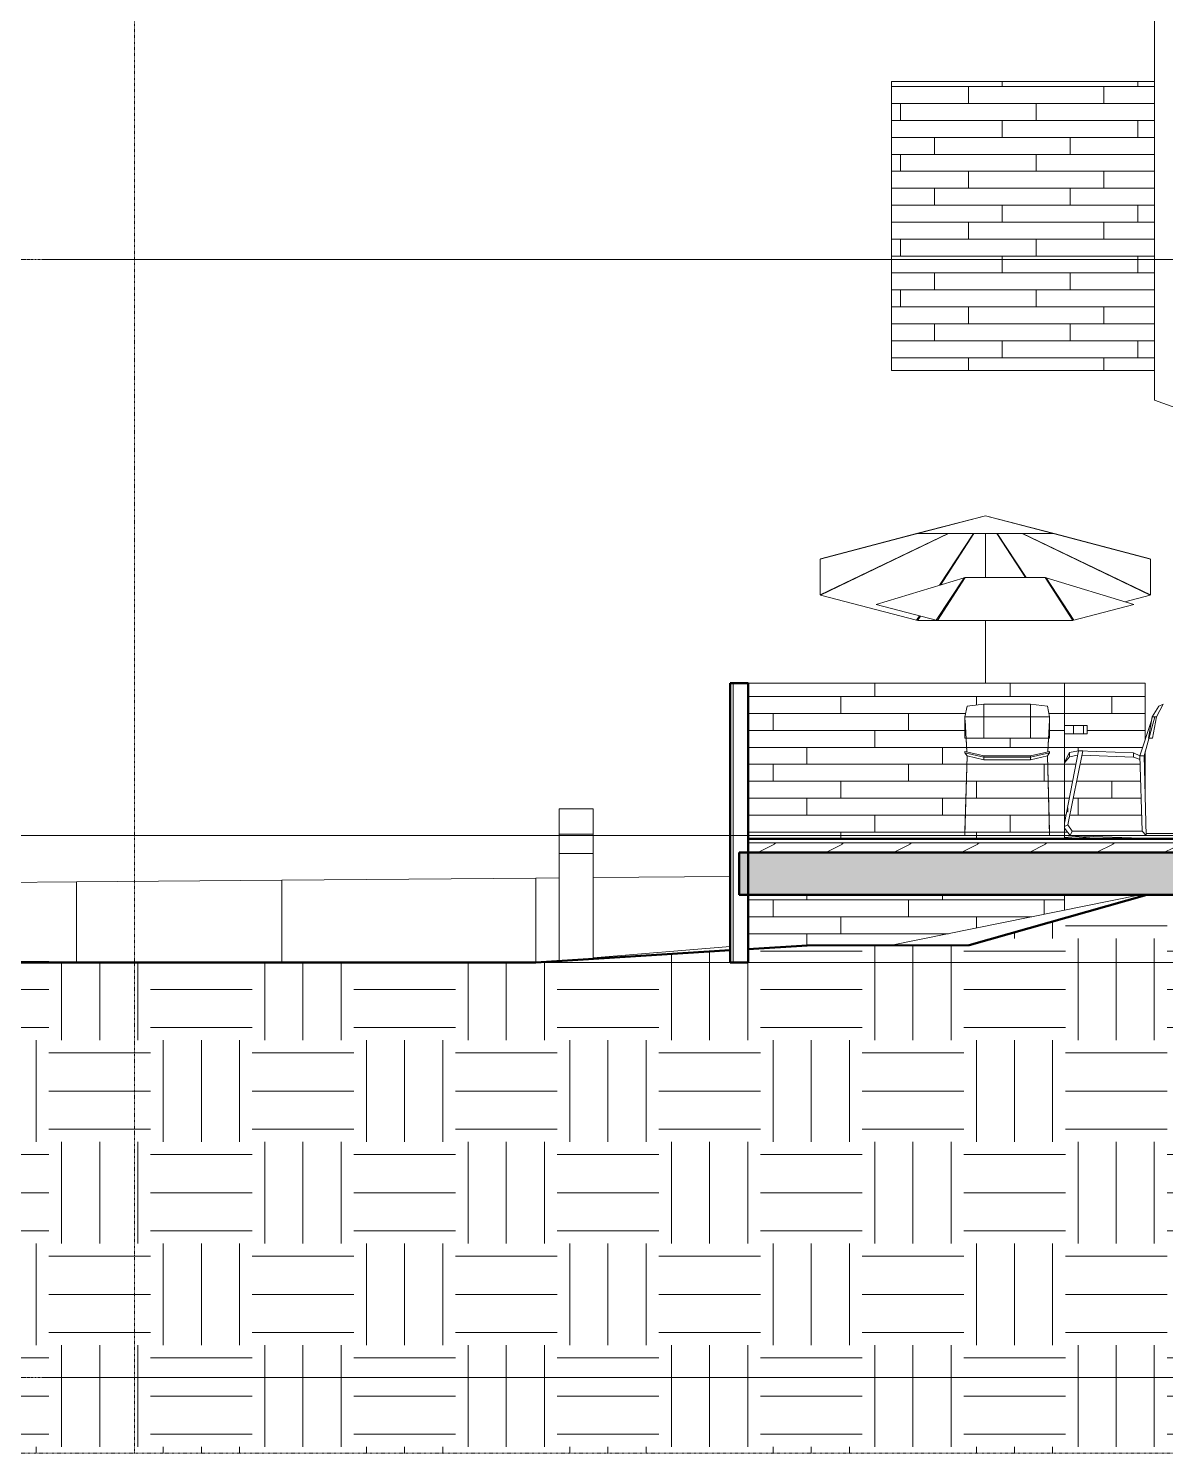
# Model space of a CAD drawing. Header units: inches. Extents: x -4169 to 1833, y -300 to 585.
# Drawn here: x -1105.6 to -837.1, y -145.9 to 190.5 of the extents above; entities that cross this region are included whole.
import ezdxf

# ---------------------------------------------------------------- set-up
doc = ezdxf.new("R2010")
doc.units = ezdxf.units.IN
doc.header["$MEASUREMENT"] = 0
doc.linetypes.add('Aligning Line 1_8_', pattern=[0.25, 0.125, -0.125])
doc.linetypes.add('Grid Line 1_2_', pattern=[0.875, 0.5, -0.125, 0.125, -0.125])
for name, color, linetype, lineweight in [('0-4', 7, 'Continuous', 9), ('0-7', 130, 'Continuous', 5), ('0-8', 253, 'Continuous', 9), ('A-FLOR-2', 192, 'Continuous', 50), ('A-FLOR-3', 9, 'Continuous', 13), ('A-FLOR-LEVL-1', 51, 'Grid Line 1_2_', 9), ('A-FLOR-LEVL-4', 253, 'Continuous', 9), ('A-FLOR-MCUT', 51, 'Continuous', 13), ('A-FLOR-PATT-1', 8, 'Continuous', 9), ('A-GENM', 5, 'Continuous', 9), ('A-WALL', 113, 'Continuous', 13), ('A-WALL-3', 113, 'Continuous', 50), ('A-WALL-PATT-5', 111, 'Continuous', 9), ('C-PRKG-1', 7, 'Continuous', 9), ('C-TOPO', 7, 'Continuous', 9), ('C-TOPO-1', 250, 'Continuous', 50), ('E-LITE-EQPM', 33, 'Continuous', 9), ('G-ANNO-SYMB', 111, 'Aligning Line 1_8_', 9), ('G-ANNO-SYMB-2', 147, 'Aligning Line 1_8_', 9), ('G-IMPT', 8, 'Continuous', 9), ('L-SITE', 91, 'Continuous', 9)]:
    doc.layers.add(name, color=color, linetype=linetype, lineweight=lineweight)
pattern_1 = [(0, (-10964.796, 146.633), (24, 24), [24, -24]), (0, (-10964.796, 155.633), (24, 24), [24, -24]), (0, (-10964.796, 164.633), (24, 24), [24, -24]), (90, (-10961.796, 167.633), (-24, 24), [24, -24]), (90, (-10952.796, 167.633), (-24, 24), [24, -24]), (90, (-10943.796, 167.633), (-24, 24), [24, -24])]
pattern_2 = [(0, (-937.796, 0.8), (0, 4), []), (90, (-937.796, 0.8), (-8, 8), [4, -28]), (90, (-921.796, 4.8), (-8, 8), [4, -28])]

# ---------------------------------------------------------------- blocks, each defined once
blk = doc.blocks.new('Ramp - Ramp-1671869-BUILDING SECTION - EAST_WEST - LOOKING SOUTH')
at = {"layer": 'A-FLOR-LEVL-4'}
for p, q in [((-12255.08, -28.87), (-12222.71, -26.18)), ((-12268.59, -30), (-12263.08, -29.54))]:
    blk.add_line(p, q, dxfattribs=at)
blk = doc.blocks.new('CTR - 2nd Phase_rvt-2-BUILDING SECTION - EAST_WEST - LOOKING SOUTH')
at = {"layer": 'A-FLOR-3'}
blk.add_line((-12124.48, 0.5), (-12092.69, 0.5), dxfattribs=at)
at = {"layer": 'A-FLOR-LEVL-1'}
for p, q in [((-12558.48, 136), (-9609.49, 136)), ((-12558.48, 0), (-9609.49, 0)), ((-12558.48, -30), (-9609.49, -30)), ((-12558.48, -128), (-9609.49, -128))]:
    blk.add_line(p, q, dxfattribs=at)
at = {"layer": '0-8'}
blk.add_blockref('Ramp - Ramp-1671869-BUILDING SECTION - EAST_WEST - LOOKING SOUTH', (0, 0), dxfattribs=at)
blk = doc.blocks.new('Parking_Stall_Multiple2 - street parking-1355854-BUILDING SECTION - EAST_WEST - LOOKING SOUTH')
at = {"layer": 'C-PRKG-1'}
for p, q in [((-12461.76, -29.72), (-12383.54, -29.72)), ((-12383.54, -29.97), (-12461.76, -29.97)), ((-12383.54, -29.97), (-12383.54, -29.72))]:
    blk.add_line(p, q, dxfattribs=at)
blk = doc.blocks.new('CTR  - Topography_rvt-2-BUILDING SECTION - EAST_WEST - LOOKING SOUTH')
at = {"layer": 'C-TOPO'}
h = blk.add_hatch(dxfattribs=at)
h.set_pattern_fill('FP_31', color=256, style=0, pattern_type=2)
h.set_pattern_definition(pattern_1)
h.paths.add_polyline_path([(-12268.59, -145.9), (-12094.19, -145.9), (-12094.19, -134), (-12087.19, -134), (-12087.19, -14), (-12124.36, -14), (-12166.28, -25.89), (-12204.5, -25.95), (-12218.46, -26.83), (-12218.46, -30), (-12222.71, -30), (-12222.71, -27.1), (-12268.59, -30), (-12268.59, -61.79)], flags=0)
h = blk.add_hatch(dxfattribs=at)
h.set_pattern_fill('FP_31', color=256, style=0, pattern_type=2)
h.set_pattern_definition(pattern_1)
h.paths.add_polyline_path([(-12461.76, -145.9), (-12377.07, -145.9), (-12377.07, -30), (-12461.76, -30), (-12461.76, -114.33)], flags=0)
h = blk.add_hatch(dxfattribs=at)
h.set_pattern_fill('FP_31', color=256, style=0, pattern_type=2)
h.set_pattern_definition(pattern_1)
h.paths.add_polyline_path([(-12351.75, -145.9), (-12328.59, -145.9), (-12328.59, -30), (-12377.07, -30), (-12377.07, -145.9), (-12354.72, -145.9)], flags=0)
h = blk.add_hatch(dxfattribs=at)
h.set_pattern_fill('FP_31', color=256, style=0, pattern_type=2)
h.set_pattern_definition(pattern_1)
h.paths.add_polyline_path([(-12319.65, -145.9), (-12268.59, -145.9), (-12268.59, -30), (-12328.59, -30), (-12328.59, -145.9), (-12325.45, -145.9)], flags=0)
at = {"layer": 'A-FLOR-LEVL-1'}
for p, q in [((-12558.48, 0), (-9609.49, 0)), ((-12558.48, -128), (-9609.49, -128))]:
    blk.add_line(p, q, dxfattribs=at)
at = {"layer": 'C-TOPO'}
for p, q in [((-12092.69, 0), (-12124.46, 0)), ((-12142.46, 0), (-12143.79, 0)), ((-12121.17, -0.75), (-12143.79, 0)), ((-12143.79, 0), (-12135.19, -0.75)), ((-12143.79, -0.41), (-12139.37, -0.75)), ((-12268.59, -10.05), (-12328.59, -10.54)), ((-12263.08, -10), (-12268.59, -10.05)), ((-12268.59, -30), (-12268.59, -10.05)), ((-12268.59, -30), (-12268.59, -10.05)), ((-12222.71, -9.69), (-12255.08, -9.94)), ((-12377.07, -10.94), (-12405.52, -11.17)), ((-12328.59, -10.54), (-12377.07, -10.94)), ((-12377.07, -30), (-12377.07, -10.94)), ((-12377.07, -30), (-12377.07, -10.94)), ((-12328.59, -30), (-12328.59, -10.54)), ((-12328.59, -30), (-12328.59, -10.54)), ((-12184.6, -25.92), (-12125.9, -14)), ((-12166.28, -25.89), (-12124.36, -14)), ((-12204.5, -25.95), (-12218.46, -26.83)), ((-12204.5, -25.95), (-12205.52, -26.02)), ((-12166.28, -25.89), (-12204.5, -25.95)), ((-12166.65, -25.93), (-12166.28, -25.89)), ((-12392.06, -30), (-12377.07, -30)), ((-12373.81, -30), (-12377.07, -30)), ((-12373.81, -30), (-12354.72, -30)), ((-12354.72, -30), (-12350.14, -30)), ((-12350.14, -30), (-12328.59, -30)), ((-12328.59, -30), (-12319.65, -30)), ((-12319.65, -30), (-12268.59, -30)), ((-12222.71, -27.1), (-12268.59, -30))]:
    blk.add_line(p, q, dxfattribs=at)
at = {"layer": 'C-TOPO-1'}
for p, q in [((-12124.36, -14), (-12166.28, -25.89)), ((-12204.5, -25.95), (-12218.46, -26.83)), ((-12166.28, -25.89), (-12204.5, -25.95)), ((-12392.06, -30), (-12377.07, -30)), ((-12377.07, -30), (-12373.81, -30)), ((-12373.81, -30), (-12354.72, -30)), ((-12354.72, -30), (-12350.14, -30)), ((-12350.14, -30), (-12328.59, -30)), ((-12328.59, -30), (-12319.65, -30)), ((-12319.65, -30), (-12268.59, -30)), ((-12222.71, -27.1), (-12268.59, -30))]:
    blk.add_line(p, q, dxfattribs=at)
at = {"layer": 'G-ANNO-SYMB-2'}
blk.add_line((-9742.88, 0), (-12461.76, 0), dxfattribs=at)
at = {"layer": '0-4'}
blk.add_blockref('Parking_Stall_Multiple2 - street parking-1355854-BUILDING SECTION - EAST_WEST - LOOKING SOUTH', (0, 0), dxfattribs=at)
blk = doc.blocks.new('CTR - 1st Phase - Common Walls_rvt-2-BUILDING SECTION - EAST_WEST - LOOKING SOUTH')
at = {"layer": 'A-FLOR-LEVL-1'}
for p, q in [((-12558.48, 136), (-9609.49, 136)), ((-12558.48, 0), (-9609.49, 0)), ((-12558.48, -30), (-9609.49, -30)), ((-12558.48, -128), (-9609.49, -128))]:
    blk.add_line(p, q, dxfattribs=at)
at = {"layer": 'G-ANNO-SYMB-2'}
for p, q in [((-12363.34, 526.95), (-12363.34, -145.9)), ((-9706.21, 0), (-12461.76, 0))]:
    blk.add_line(p, q, dxfattribs=at)
blk = doc.blocks.new('Outdoor Table01 - 02ZUTB01_dwg-1294291-BUILDING SECTION - EAST_WEST - LOOKING SOUTH')
at = {"layer": 'G-IMPT'}
for p, q in [((-12162.46, 75.5), (-12201.36, 65.31)), ((-12162.46, 75.5), (-12178.73, 71.26)), ((-12162.46, 75.5), (-12178.46, 71.29)), ((-12162.46, 75.5), (-12146.46, 71.29)), ((-12162.46, 75.5), (-12123.57, 65.31)), ((-12162.46, 75.5), (-12146.2, 71.26)), ((-12201.46, 65.24), (-12178.46, 71.29)), ((-12171.25, 71.29), (-12201.46, 56.82)), ((-12171.2, 71.29), (-12201.36, 56.75)), ((-12178.73, 71.26), (-12201.36, 65.31)), ((-12146.46, 71.29), (-12178.46, 71.29)), ((-12165.24, 71.29), (-12173.28, 59.07)), ((-12165.19, 71.29), (-12173.05, 59.14)), ((-12162.46, 60.88), (-12162.46, 71.29)), ((-12162.46, 60.88), (-12162.46, 71.29)), ((-12159.74, 71.29), (-12153, 60.88)), ((-12159.69, 71.29), (-12152.84, 60.88)), ((-12153.73, 71.29), (-12123.57, 56.75)), ((-12153.68, 71.29), (-12123.46, 56.82)), ((-12146.46, 71.29), (-12123.46, 65.24)), ((-12123.57, 65.31), (-12146.2, 71.26)), ((-12201.46, 65.24), (-12201.46, 56.82)), ((-12123.46, 56.82), (-12123.46, 65.24)), ((-12201.36, 56.75), (-12178.73, 50.8)), ((-12129.53, 55.18), (-12123.57, 56.75)), ((-12178.04, 51.84), (-12178.73, 50.8)), ((-12177.81, 51.78), (-12178.46, 50.77)), ((-12178.46, 50.77), (-12173.79, 50.77)), ((-12162.46, 49.5), (-12162.46, 50.77)), ((-12162.46, 49.5), (-12162.46, 50.77)), ((-12142.45, 51.78), (-12142.22, 51.84)), ((-12162.46, 36), (-12162.46, 49.5)), ((-12162.46, 36), (-12162.46, 49.5)), ((-12121.48, 30.5), (-12123.09, 28)), ((-12120.48, 31), (-12122.09, 28)), ((-12120.48, 31), (-12121.48, 30.5)), ((-12125.96, 18.83), (-12123.24, 27.15)), ((-12122.46, 28), (-12124.96, 18.83)), ((-12123.09, 28), (-12123.96, 23)), ((-12123.22, 27.21), (-12122.96, 28)), ((-12122.96, 28), (-12123.09, 28)), ((-12122.96, 28), (-12122.46, 28)), ((-12122.09, 28), (-12122.96, 23)), ((-12122.09, 28), (-12122.46, 28)), ((-12143.79, 26), (-12141.68, 26)), ((-12143.79, 24), (-12141.68, 24)), ((-12141.68, 26), (-12139.28, 26)), ((-12141.68, 24), (-12141.68, 26)), ((-12141.68, 24), (-12139.28, 24)), ((-12139.28, 26), (-12138.46, 26)), ((-12139.28, 24), (-12139.28, 26)), ((-12139.28, 24), (-12138.46, 24)), ((-12138.46, 24), (-12138.46, 26)), ((-12123.96, 23), (-12123.9, 23)), ((-12123.83, 23), (-12122.96, 23)), ((-12143.79, 2.9), (-12140.46, 20)), ((-12142.59, 18.59), (-12143.79, 17.17)), ((-12143.38, 18.07), (-12143.79, 17.24)), ((-12142.59, 19.59), (-12143.38, 18.07)), ((-12142.96, 2.5), (-12139.46, 20)), ((-12142.59, 19.59), (-12140.46, 20)), ((-12142.59, 19.59), (-12142.59, 18.59)), ((-12142.59, 18.59), (-12140.67, 18.96)), ((-12140.46, 20), (-12139.46, 20)), ((-12140.46, 20), (-12127.46, 19.48)), ((-12139.67, 18.97), (-12127.46, 18.48)), ((-12127.46, 19.48), (-12125.96, 18.83)), ((-12127.46, 19.48), (-12127.46, 18.48)), ((-12127.46, 18.48), (-12125.94, 17.98)), ((-12125.96, 18.83), (-12125.46, 1)), ((-12125.96, 18.83), (-12124.96, 18.83)), ((-12124.96, 18.83), (-12124.46, 0)), ((-12142.96, 6.5), (-12142.96, 5.5)), ((-12142.96, 2.5), (-12143.79, 2.09)), ((-12142.46, 0), (-12143.79, 1.77)), ((-12141.96, 1), (-12142.96, 2.5)), ((-12141.96, 1), (-12142.46, 0)), ((-12124.46, 0), (-12142.46, 0)), ((-12125.46, 1), (-12141.96, 1)), ((-12124.46, 0), (-12125.46, 1))]:
    blk.add_line(p, q, dxfattribs=at)
blk = doc.blocks.new('Outdoor Table01 - Outdoor Table01-1294297-BUILDING SECTION - EAST_WEST - LOOKING SOUTH')
blk.add_blockref('Outdoor Table01 - 02ZUTB01_dwg-1294291-BUILDING SECTION - EAST_WEST - LOOKING SOUTH', (0, 0))
blk = doc.blocks.new('Outdoor Table01 - 02ZUTB01_dwg-V170-BUILDING SECTION - EAST_WEST - LOOKING SOUTH')
at = {"layer": 'G-IMPT'}
for p, q in [((-12188.21, 54.52), (-12167.44, 60.85)), ((-12174.05, 50.8), (-12167.44, 60.85)), ((-12173.79, 50.77), (-12167.25, 60.88)), ((-12148.33, 60.88), (-12167.25, 60.88)), ((-12141.79, 50.77), (-12148.33, 60.88)), ((-12127.37, 54.52), (-12148.14, 60.85)), ((-12148.14, 60.85), (-12141.53, 50.8)), ((-12188.21, 54.52), (-12174.05, 50.8)), ((-12127.37, 54.52), (-12141.53, 50.8)), ((-12173.79, 50.77), (-12141.79, 50.77)), ((-12167.29, 28), (-12166.79, 30.5)), ((-12162.79, 31), (-12166.79, 30.5)), ((-12151.79, 31), (-12162.79, 31)), ((-12162.79, 28), (-12162.79, 31)), ((-12151.79, 31), (-12147.79, 30.5)), ((-12151.79, 28), (-12151.79, 31)), ((-12147.29, 28), (-12147.79, 30.5)), ((-12167.29, 28), (-12167.29, 23)), ((-12167.29, 28), (-12162.79, 28)), ((-12166.84, 19.74), (-12167.25, 27.21)), ((-12162.79, 23), (-12162.79, 28)), ((-12162.79, 28), (-12151.79, 28)), ((-12151.79, 23), (-12151.79, 28)), ((-12151.79, 28), (-12147.29, 28)), ((-12147.74, 19.74), (-12147.33, 27.21)), ((-12147.29, 23), (-12147.29, 28)), ((-12167.29, 23), (-12162.79, 23)), ((-12167.02, 23), (-12166.84, 19.74)), ((-12162.79, 23), (-12151.79, 23)), ((-12151.79, 23), (-12147.29, 23)), ((-12147.56, 23), (-12147.74, 19.74)), ((-12164.14, 19.14), (-12167.29, 19.84)), ((-12167.29, 19.48), (-12167.29, 19.84)), ((-12167.29, 19.48), (-12166.79, 18.83)), ((-12162.79, 18.48), (-12167.29, 19.48)), ((-12167.29, 1), (-12166.79, 18.83)), ((-12167.29, 0), (-12166.79, 18.83)), ((-12167.29, 1), (-12166.79, 18.83)), ((-12162.79, 17.83), (-12166.79, 18.83)), ((-12162.79, 18.84), (-12164.14, 19.14)), ((-12162.79, 18.84), (-12155.1, 18.84)), ((-12162.79, 18.48), (-12162.79, 18.84)), ((-12162.79, 18.48), (-12151.79, 18.48)), ((-12162.79, 18.48), (-12162.79, 17.83)), ((-12162.79, 17.83), (-12151.79, 17.83)), ((-12151.79, 18.84), (-12155.1, 18.84)), ((-12148.64, 19.54), (-12151.79, 18.84)), ((-12147.29, 19.48), (-12151.79, 18.48)), ((-12151.79, 18.48), (-12151.79, 18.84)), ((-12151.79, 17.83), (-12147.79, 18.83)), ((-12151.79, 18.48), (-12151.79, 17.83)), ((-12147.29, 19.84), (-12148.64, 19.54)), ((-12147.29, 19.48), (-12147.79, 18.83)), ((-12147.79, 18.83), (-12147.29, 1)), ((-12147.79, 18.83), (-12147.29, 0)), ((-12147.79, 18.83), (-12147.29, 1)), ((-12147.29, 19.48), (-12147.29, 19.84)), ((-12167.29, 0.69), (-12167.29, 1)), ((-12167.29, 1), (-12167.29, 0)), ((-12167.29, 0.69), (-12167.29, 0)), ((-12147.29, 0.69), (-12147.29, 1)), ((-12147.29, 1), (-12147.29, 0)), ((-12147.29, 0.69), (-12147.29, 0))]:
    blk.add_line(p, q, dxfattribs=at)
blk = doc.blocks.new('Outdoor Table01 - Outdoor Table01-V171-BUILDING SECTION - EAST_WEST - LOOKING SOUTH')
blk.add_blockref('Outdoor Table01 - 02ZUTB01_dwg-V170-BUILDING SECTION - EAST_WEST - LOOKING SOUTH', (0, 0))
blk = doc.blocks.new('Pathway_Cooper_McGraw-Edison _BSC-BRC_Round - Pathway_Cooper_McGraw-Edison _BSC-BRC_Round-2028611-BUILDING SECTION - EAST_WEST - LOOKING SOUTH')
at = {"layer": 'E-LITE-EQPM'}
for p, q in [((-12263.08, 6.28), (-12263.08, 0.28)), ((-12263.08, 6.28), (-12259.08, 6.28)), ((-12259.08, 6.28), (-12255.08, 6.28)), ((-12255.08, 0.28), (-12255.08, 6.28)), ((-12259.08, 0.28), (-12263.08, 0.28)), ((-12263.08, 0.28), (-12263.08, -4.22)), ((-12263.08, 0.28), (-12259.08, 0.28)), ((-12255.08, 0.28), (-12259.08, 0.28)), ((-12259.08, 0.28), (-12255.08, 0.28)), ((-12255.08, -4.22), (-12255.08, 0.28)), ((-12259.08, -4.22), (-12263.08, -4.22)), ((-12263.08, -4.22), (-12263.08, -29.65)), ((-12263.08, -4.22), (-12259.08, -4.22)), ((-12255.08, -4.22), (-12259.08, -4.22)), ((-12259.08, -4.22), (-12255.08, -4.22)), ((-12255.08, -29.15), (-12255.08, -4.22))]:
    blk.add_line(p, q, dxfattribs=at)
blk = doc.blocks.new('077123 - Manufactured Gutters and Downspouts - 077123 - Manufactured Gutters and Downspouts-2024313-BUILDING SECTION - EAST_WEST - LOOKING SOUTH')
at = {"layer": 'A-GENM'}
for p, q in [((-12122.56, 230.12), (-12122.56, 102.78)), ((-12122.56, 102.78), (-12092.69, 91.91))]:
    blk.add_line(p, q, dxfattribs=at)

msp = doc.modelspace()

# ---------------------------------------------------------------- hatches: boundary and pattern name
at = {"layer": 'A-FLOR-PATT-1'}
h = msp.add_hatch(dxfattribs=at)
h.set_pattern_fill('FP_24', color=256, style=0, pattern_type=2)
h.set_pattern_definition([(216.87, (324.395, 162.627), (47.980943, 31.987086), [7.997, -71.971]), (206.565, (333.991, 157.829), (-15.993714, -15.994133), [17.881, -17.881]), (198.435, (333.991, 149.832), (-31.98674, -15.99388), [10.115, -40.461])])
h.paths.add_polyline_path([(-935.6714, -4), (-805.7964, -3.9561), (-805.7964, -1.75), (-935.6714, -1.75)], flags=0)
h = msp.add_hatch(dxfattribs=at)
h.set_pattern_fill('FP_22', color=256, style=0, pattern_type=2)
h.set_pattern_definition([(50, (317.997, 146.633), (27.5427, -2.40992), [2.88, -31.68]), (355, (317.997, 146.633), (-5.32784, 28.88427), [2.304, -25.344]), (100.451, (320.293, 146.432), (22.2153, 26.47393), [2.448, -26.924]), (46.184, (317.997, 154.313), (40.9819, -6.3564), [4.32, -47.52]), (96.636, (321.413, 153.784), (35.8907, 37.4062), [3.671, -40.386]), (351.184, (317.997, 154.313), (35.891, 37.4062), [3.456, -38.016]), (21, (321.837, 152.393), (22.92104, -15.46073), [2.88, -31.68]), (326, (321.837, 152.393), (9.34353, 27.84574), [2.304, -25.344]), (71.451, (323.748, 151.105), (32.26477, 12.3844), [2.448, -26.924]), (37.5, (317.997, 146.633), (0.466855, 12.78271), [1.267, -23.77, 1.267, -24.461, -25.44]), (37.5, (317.997, 146.633), (0.466855, 12.78271), [-50.765, 1.267, -24.173]), (7.5, (317.997, 146.633), (10.10159, 15.14509), [1.267, -13.402, 1.267, -23.194, -9.696]), (7.5, (317.997, 146.633), (10.10159, 15.14509), [-39.13, 1.267, -8.429]), (327.5, (309.434, 146.633), (20.49916, -0.86578), [1.267, -8.333, 1.267, -28.685, -39.744]), (327.5, (309.434, 146.633), (20.49916, -0.86578), [-39.552, 1.267, -38.477]), (317.5, (305.594, 146.633), (22.39478, 3.8443), [1.267, -11.213, 1.267, -18.624, -28.224]), (317.5, (305.594, 146.633), (22.39478, 3.8443), [-32.371, 1.267, -26.957])])
h.paths.add_polyline_path([(-937.7964, -14), (-548.1964, -14), (-548.1964, -4), (-937.7964, -4), (-937.7964, -9.2134)], flags=0)
h.paths.add_polyline_path([(-113.3451, -14), (1270.2036, -14), (1270.2036, -4), (-156.1964, -4), (-156.1964, -14), (-124.1089, -14)], flags=0)
at = {"layer": 'A-WALL-PATT-5'}
h = msp.add_hatch(dxfattribs=at)
h.set_pattern_fill('FP_27', color=256, style=0, pattern_type=2)
h.set_pattern_definition([(0, (-899.671, 136.8), (0, 4), []), (90, (-899.671, 136.8), (-8, 8), [4, -28]), (90, (-883.671, 140.8), (-8, 8), [4, -28])])
h.paths.add_polyline_path([(-901.7964, 109.75), (-839.7714, 109.75), (-839.7714, 178), (-901.7964, 178)], flags=0)
h = msp.add_hatch(dxfattribs=at)
h.set_pattern_fill('FP_39', color=256, style=0, pattern_type=2)
h.set_pattern_definition(pattern_2)
h.paths.add_polyline_path([(-935.6714, -26.8334), (-921.7043, -25.9511), (-901.6633, -25.889), (-860.9964, -17.6323), (-860.9964, -14), (-935.6714, -14), (-935.6714, -25.9738)], flags=0)
h.paths.add_polyline_path([(-864.4964, -0.75), (-860.9964, -0.75), (-860.9964, 36), (-935.6714, 36), (-935.6714, -0.75), (-864.9964, -0.75)], flags=0)
h.paths.add_polyline_path([(-884.4964, 0), (-884.4879, 1.3012), (-884.4618, 1.3012)], flags=0)
h.paths.add_polyline_path([(-877.578, 17.8295), (-879.9964, 17.8295), (-883.9964, 18.8295), (-884.4964, 19.4798), (-884.4964, 19.8434), (-879.9964, 18.8434), (-868.9964, 18.8434), (-864.4964, 19.8434), (-864.4964, 19.4798), (-864.9964, 18.8295), (-868.9964, 17.8295), (-876.4334, 17.8295)], flags=0)
h.paths.add_polyline_path([(-879.9964, 23), (-884.4964, 23), (-884.4964, 28), (-883.9964, 30.5), (-879.9964, 31), (-868.9964, 31), (-864.9964, 30.5), (-864.4964, 28), (-864.4964, 23), (-877.578, 23)], flags=0)
h = msp.add_hatch(dxfattribs=at)
h.set_pattern_fill('FP_39', color=256, style=0, pattern_type=2)
h.set_pattern_definition(pattern_2)
h.paths.add_polyline_path([(-859.6714, 0), (-860.9964, 1.7667), (-860.9961, 0), (-860.1714, 0)], flags=0)
h.paths.add_polyline_path([(-859.1714, 1), (-842.6714, 1), (-843.1714, 17.9921), (-844.6714, 18.4798), (-856.8777, 18.9682), (-860.1714, 2.5), (-859.3722, 1.3012)], flags=0)
h.paths.add_polyline_path([(-860.9964, 2.9), (-857.8735, 18.9607), (-859.8015, 18.5852), (-860.9964, 17.1711), (-860.9964, 17.065)], flags=0)
h.paths.add_polyline_path([(-841.8965, 8.4777), (-841.8965, 19.8379), (-842.1714, 18.8295)], flags=0)
h.paths.add_polyline_path([(-860.9964, 17.2442), (-859.8015, 19.5852), (-857.6714, 20), (-856.6714, 19.96), (-844.6714, 19.4798), (-843.1714, 18.8295), (-841.8965, 22.7266), (-841.8965, 36), (-860.9964, 36), (-860.9964, 26), (-855.6714, 26), (-855.6714, 24), (-860.9964, 24), (-860.9964, 17.7929)], flags=0)

# ---------------------------------------------------------------- linework, layer by layer
at = {"layer": 'A-FLOR-2'}
for p, q in [((-805.7964, -0.75), (-935.6714, -0.75)), ((-935.6714, -0.75), (-935.6714, -4)), ((-548.1964, -4), (-937.7964, -4)), ((-937.7964, -4), (-937.7964, -14)), ((-937.7964, -14), (-548.1964, -14))]:
    msp.add_line(p, q, dxfattribs=at)
at = {"layer": 'A-FLOR-LEVL-1'}
for p, q in [((-1101.901, 136), (1674.0755, 136)), ((-1101.901, 0), (1674.0755, 0)), ((-1101.901, -30), (1674.0755, -30)), ((-1101.901, -128), (1674.0755, -128))]:
    msp.add_line(p, q, dxfattribs=at)
at = {"layer": 'A-FLOR-MCUT'}
msp.add_line((-805.7964, -1.75), (-935.6714, -1.75), dxfattribs=at)
at = {"layer": 'A-WALL'}
for p, q in [((-839.7714, 178), (-901.7964, 178)), ((-901.7964, 178), (-901.7964, 109.75)), ((-901.7964, 109.75), (-839.7714, 109.75)), ((-939.1714, -30), (-939.1714, 36)), ((-841.8965, 36), (-935.6714, 36)), ((-860.9964, -0.75), (-860.9964, 36)), ((-841.8965, 22.7266), (-841.8965, 36)), ((-841.8965, 8.4777), (-841.8965, 19.8379)), ((-860.9964, -17.6323), (-860.9964, -14))]:
    msp.add_line(p, q, dxfattribs=at)
at = {"layer": 'A-WALL-3'}
for p, q in [((-935.6714, 36), (-939.9214, 36)), ((-939.9214, 36), (-939.9214, -30)), ((-935.6714, -30), (-935.6714, 36)), ((-939.9214, -30), (-935.6714, -30))]:
    msp.add_line(p, q, dxfattribs=at)
at = {"layer": 'G-ANNO-SYMB'}
for p, q in [((1576.5784, 0), (-1178.9656, 0)), ((1576.5527, -145.8387), (-1178.9656, -145.8387))]:
    msp.add_line(p, q, dxfattribs=at)

# ---------------------------------------------------------------- block references
at = {"layer": '0-7'}
for name in ['CTR - 2nd Phase_rvt-2-BUILDING SECTION - EAST_WEST - LOOKING SOUTH', 'CTR - 1st Phase - Common Walls_rvt-2-BUILDING SECTION - EAST_WEST - LOOKING SOUTH', 'CTR  - Topography_rvt-2-BUILDING SECTION - EAST_WEST - LOOKING SOUTH']:
    msp.add_blockref(name, (11282.793, 0), dxfattribs=at)
at = {"layer": 'A-GENM'}
msp.add_blockref('077123 - Manufactured Gutters and Downspouts - 077123 - Manufactured Gutters and Downspouts-2024313-BUILDING SECTION - EAST_WEST - LOOKING SOUTH', (11282.793, 0), dxfattribs=at)
at = {"layer": 'E-LITE-EQPM'}
msp.add_blockref('Pathway_Cooper_McGraw-Edison _BSC-BRC_Round - Pathway_Cooper_McGraw-Edison _BSC-BRC_Round-2028611-BUILDING SECTION - EAST_WEST - LOOKING SOUTH', (11282.793, 0), dxfattribs=at)
at = {"layer": 'L-SITE'}
for name in ['Outdoor Table01 - Outdoor Table01-1294297-BUILDING SECTION - EAST_WEST - LOOKING SOUTH', 'Outdoor Table01 - Outdoor Table01-V171-BUILDING SECTION - EAST_WEST - LOOKING SOUTH']:
    msp.add_blockref(name, (11282.793, 0), dxfattribs=at)

doc.saveas('drawing.dxf')
